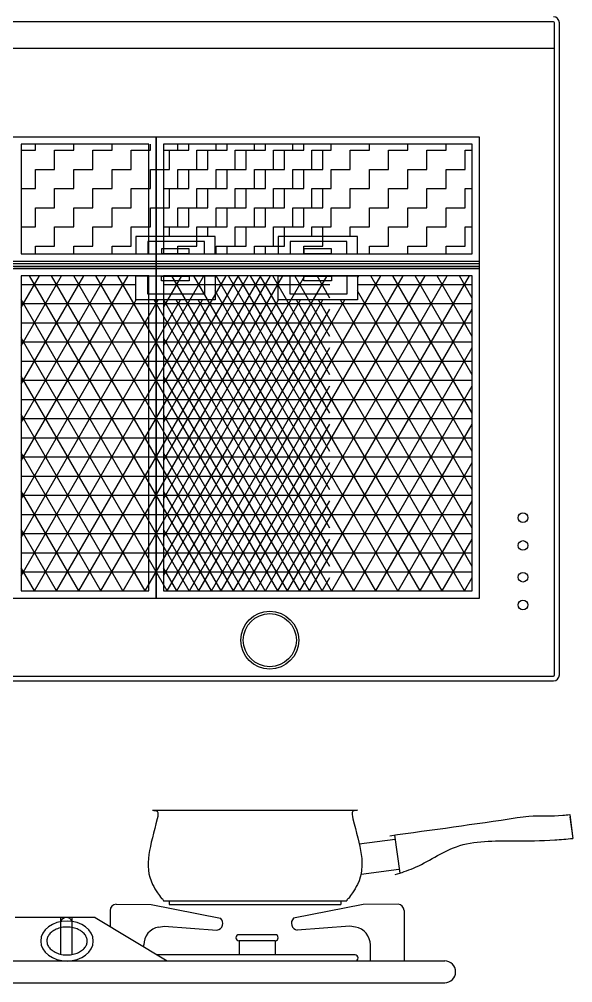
# Model space of a CAD drawing. Header units: millimetres. Extents: x 351279 to 387190, y -1289537 to -1277077.
# Drawn here: x 355372 to 355830, y -1281975 to -1281177 of the extents above; entities that cross this region are included whole.
import ezdxf

# ---------------------------------------------------------------- set-up
doc = ezdxf.new("R2010")
doc.units = ezdxf.units.MM
doc.header["$LTSCALE"] = 20

# ---------------------------------------------------------------- blocks, each defined once
blk = doc.blocks.new('dxfgfdsf')
at = {"color": 252}
for p, q in [((-97351.98, 7545.63), (-98241.98, 7545.63)), ((-97350.98, 7004.63), (-97350.98, 7544.63)), ((-97346.98, 7004.63), (-97346.98, 7544.63)), ((-98246.98, 7523.58), (-97350.98, 7523.58)), ((-97413.17, 7450.09), (-98184.92, 7450.09)), ((-97681.11, 7450.09), (-97799.05, 7450.09)), ((-97681.11, 7341.25), (-97681.11, 7450.09)), ((-97681.11, 7347.25), (-97681.11, 7450.09)), ((-97413.17, 7450.09), (-97681.11, 7450.09)), ((-97681.11, 7450.09), (-97681.11, 7347.25)), ((-97413.17, 7068.09), (-97413.17, 7450.09)), ((-97413.17, 7347.25), (-97413.17, 7450.09)), ((-97687.11, 7444.09), (-97793.05, 7444.09)), ((-97793.05, 7444.09), (-97793.05, 7353.25)), ((-97793.05, 7439.14), (-97781.13, 7439.14)), ((-97781.13, 7439.14), (-97781.13, 7444.09)), ((-97765.25, 7439.14), (-97749.38, 7439.14)), ((-97765.25, 7423.27), (-97765.25, 7439.14)), ((-97749.38, 7439.14), (-97749.38, 7444.09)), ((-97733.5, 7439.14), (-97717.63, 7439.14)), ((-97733.5, 7423.27), (-97733.5, 7439.14)), ((-97717.63, 7439.14), (-97717.63, 7444.09)), ((-97701.75, 7439.14), (-97685.88, 7439.14)), ((-97701.75, 7423.27), (-97701.75, 7439.14)), ((-97687.11, 7353.25), (-97687.11, 7444.09)), ((-97685.88, 7439.14), (-97685.88, 7444.09)), ((-97419.17, 7444.09), (-97675.11, 7444.09)), ((-97675.11, 7444.09), (-97675.11, 7353.25)), ((-97675.11, 7439.14), (-97663.19, 7439.14)), ((-97670, 7439.14), (-97654.13, 7439.14)), ((-97670, 7423.27), (-97670, 7439.14)), ((-97663.19, 7439.14), (-97663.19, 7444.09)), ((-97654.13, 7439.14), (-97654.13, 7444.09)), ((-97647.31, 7439.14), (-97631.44, 7439.14)), ((-97647.31, 7423.27), (-97647.31, 7439.14)), ((-97638.25, 7439.14), (-97622.38, 7439.14)), ((-97638.25, 7423.27), (-97638.25, 7439.14)), ((-97631.44, 7439.14), (-97631.44, 7444.09)), ((-97622.38, 7439.14), (-97622.38, 7444.09)), ((-97615.56, 7439.14), (-97599.69, 7439.14)), ((-97615.56, 7423.27), (-97615.56, 7439.14)), ((-97606.5, 7439.14), (-97590.63, 7439.14)), ((-97606.5, 7423.27), (-97606.5, 7439.14)), ((-97599.69, 7439.14), (-97599.69, 7444.09)), ((-97590.63, 7439.14), (-97590.63, 7444.09)), ((-97583.81, 7439.14), (-97567.94, 7439.14)), ((-97583.81, 7423.27), (-97583.81, 7439.14)), ((-97574.75, 7439.14), (-97558.88, 7439.14)), ((-97574.75, 7423.27), (-97574.75, 7439.14)), ((-97567.94, 7439.14), (-97567.94, 7444.09)), ((-97558.88, 7439.14), (-97558.88, 7444.09)), ((-97552.06, 7439.14), (-97536.19, 7439.14)), ((-97552.06, 7423.27), (-97552.06, 7439.14)), ((-97543, 7439.14), (-97537.11, 7439.14)), ((-97543, 7423.27), (-97543, 7439.14)), ((-97536.19, 7439.14), (-97536.19, 7444.09)), ((-97520.31, 7439.14), (-97504.44, 7439.14)), ((-97520.31, 7423.27), (-97520.31, 7439.14)), ((-97504.44, 7439.14), (-97504.44, 7444.09)), ((-97488.56, 7439.14), (-97472.69, 7439.14)), ((-97488.56, 7423.27), (-97488.56, 7439.14)), ((-97472.69, 7439.14), (-97472.69, 7444.09)), ((-97456.81, 7439.14), (-97440.94, 7439.14)), ((-97456.81, 7423.27), (-97456.81, 7439.14)), ((-97440.94, 7439.14), (-97440.94, 7444.09)), ((-97425.06, 7439.14), (-97419.17, 7439.14)), ((-97425.06, 7423.27), (-97425.06, 7439.14)), ((-97419.17, 7353.25), (-97419.17, 7444.09)), ((-97781.13, 7423.27), (-97765.25, 7423.27)), ((-97781.13, 7407.39), (-97781.13, 7423.27)), ((-97749.38, 7423.27), (-97733.5, 7423.27)), ((-97749.38, 7407.39), (-97749.38, 7423.27)), ((-97717.63, 7423.27), (-97701.75, 7423.27)), ((-97717.63, 7407.39), (-97717.63, 7423.27)), ((-97685.88, 7423.27), (-97670, 7423.27)), ((-97685.88, 7407.39), (-97685.88, 7423.27)), ((-97663.19, 7423.27), (-97647.31, 7423.27)), ((-97663.19, 7407.39), (-97663.19, 7423.27)), ((-97654.13, 7423.27), (-97638.25, 7423.27)), ((-97654.13, 7407.39), (-97654.13, 7423.27)), ((-97631.44, 7423.27), (-97615.56, 7423.27)), ((-97631.44, 7407.39), (-97631.44, 7423.27)), ((-97622.38, 7423.27), (-97606.5, 7423.27)), ((-97622.38, 7407.39), (-97622.38, 7423.27)), ((-97599.69, 7423.27), (-97583.81, 7423.27)), ((-97599.69, 7407.39), (-97599.69, 7423.27)), ((-97590.63, 7423.27), (-97574.75, 7423.27)), ((-97590.63, 7407.39), (-97590.63, 7423.27)), ((-97567.94, 7423.27), (-97552.06, 7423.27)), ((-97567.94, 7407.39), (-97567.94, 7423.27)), ((-97558.88, 7423.27), (-97543, 7423.27)), ((-97558.88, 7407.39), (-97558.88, 7423.27)), ((-97536.19, 7423.27), (-97520.31, 7423.27)), ((-97536.19, 7407.39), (-97536.19, 7423.27)), ((-97504.44, 7423.27), (-97488.56, 7423.27)), ((-97504.44, 7407.39), (-97504.44, 7423.27)), ((-97472.69, 7423.27), (-97456.81, 7423.27)), ((-97472.69, 7407.39), (-97472.69, 7423.27)), ((-97440.94, 7423.27), (-97425.06, 7423.27)), ((-97440.94, 7407.39), (-97440.94, 7423.27)), ((-97793.05, 7407.39), (-97781.13, 7407.39)), ((-97765.25, 7407.39), (-97749.38, 7407.39)), ((-97765.25, 7391.52), (-97765.25, 7407.39)), ((-97733.5, 7407.39), (-97717.63, 7407.39)), ((-97733.5, 7391.52), (-97733.5, 7407.39)), ((-97701.75, 7407.39), (-97685.88, 7407.39)), ((-97701.75, 7391.52), (-97701.75, 7407.39)), ((-97675.11, 7407.39), (-97663.19, 7407.39)), ((-97670, 7407.39), (-97654.13, 7407.39)), ((-97670, 7391.52), (-97670, 7407.39)), ((-97647.31, 7407.39), (-97631.44, 7407.39)), ((-97647.31, 7391.52), (-97647.31, 7407.39)), ((-97638.25, 7407.39), (-97622.38, 7407.39)), ((-97638.25, 7391.52), (-97638.25, 7407.39)), ((-97615.56, 7407.39), (-97599.69, 7407.39)), ((-97615.56, 7391.52), (-97615.56, 7407.39)), ((-97606.5, 7407.39), (-97590.63, 7407.39)), ((-97606.5, 7391.52), (-97606.5, 7407.39)), ((-97583.81, 7407.39), (-97567.94, 7407.39)), ((-97583.81, 7391.52), (-97583.81, 7407.39)), ((-97574.75, 7407.39), (-97558.88, 7407.39)), ((-97574.75, 7391.52), (-97574.75, 7407.39)), ((-97552.06, 7407.39), (-97536.19, 7407.39)), ((-97552.06, 7391.52), (-97552.06, 7407.39)), ((-97543, 7407.39), (-97537.11, 7407.39)), ((-97543, 7391.52), (-97543, 7407.39)), ((-97520.31, 7407.39), (-97504.44, 7407.39)), ((-97520.31, 7391.52), (-97520.31, 7407.39)), ((-97488.56, 7407.39), (-97472.69, 7407.39)), ((-97488.56, 7391.52), (-97488.56, 7407.39)), ((-97456.81, 7407.39), (-97440.94, 7407.39)), ((-97456.81, 7391.52), (-97456.81, 7407.39)), ((-97425.06, 7407.39), (-97419.17, 7407.39)), ((-97425.06, 7391.52), (-97425.06, 7407.39)), ((-97781.13, 7391.52), (-97765.25, 7391.52)), ((-97781.13, 7375.64), (-97781.13, 7391.52)), ((-97749.38, 7391.52), (-97733.5, 7391.52)), ((-97749.38, 7375.64), (-97749.38, 7391.52)), ((-97717.63, 7391.52), (-97701.75, 7391.52)), ((-97717.63, 7375.64), (-97717.63, 7391.52)), ((-97685.88, 7391.52), (-97670, 7391.52)), ((-97685.88, 7375.64), (-97685.88, 7391.52)), ((-97663.19, 7391.52), (-97647.31, 7391.52)), ((-97663.19, 7375.64), (-97663.19, 7391.52)), ((-97654.13, 7391.52), (-97638.25, 7391.52)), ((-97654.13, 7375.64), (-97654.13, 7391.52)), ((-97631.44, 7391.52), (-97615.56, 7391.52)), ((-97631.44, 7375.64), (-97631.44, 7391.52)), ((-97622.38, 7391.52), (-97606.5, 7391.52)), ((-97622.38, 7375.64), (-97622.38, 7391.52)), ((-97599.69, 7391.52), (-97583.81, 7391.52)), ((-97599.69, 7375.64), (-97599.69, 7391.52)), ((-97590.63, 7391.52), (-97574.75, 7391.52)), ((-97590.63, 7375.64), (-97590.63, 7391.52)), ((-97567.94, 7391.52), (-97552.06, 7391.52)), ((-97567.94, 7375.64), (-97567.94, 7391.52)), ((-97558.88, 7391.52), (-97543, 7391.52)), ((-97558.88, 7375.64), (-97558.88, 7391.52)), ((-97536.19, 7391.52), (-97520.31, 7391.52)), ((-97536.19, 7375.64), (-97536.19, 7391.52)), ((-97504.44, 7391.52), (-97488.56, 7391.52)), ((-97504.44, 7375.64), (-97504.44, 7391.52)), ((-97472.69, 7391.52), (-97456.81, 7391.52)), ((-97472.69, 7375.64), (-97472.69, 7391.52)), ((-97440.94, 7391.52), (-97425.06, 7391.52)), ((-97440.94, 7375.64), (-97440.94, 7391.52)), ((-97793.05, 7375.64), (-97781.13, 7375.64)), ((-97765.25, 7375.64), (-97749.38, 7375.64)), ((-97765.25, 7359.77), (-97765.25, 7375.64)), ((-97733.5, 7375.64), (-97717.63, 7375.64)), ((-97733.5, 7359.77), (-97733.5, 7375.64)), ((-97701.75, 7375.64), (-97685.88, 7375.64)), ((-97701.75, 7359.77), (-97701.75, 7375.64)), ((-97675.11, 7375.64), (-97663.19, 7375.64)), ((-97670, 7375.64), (-97654.13, 7375.64)), ((-97670, 7367.66), (-97670, 7375.64)), ((-97647.31, 7375.64), (-97631.44, 7375.64)), ((-97647.31, 7359.77), (-97647.31, 7375.64)), ((-97638.25, 7375.64), (-97622.38, 7375.64)), ((-97638.25, 7367.66), (-97638.25, 7375.64)), ((-97615.56, 7375.64), (-97599.69, 7375.64)), ((-97615.56, 7359.77), (-97615.56, 7375.64)), ((-97606.5, 7375.64), (-97590.63, 7375.64)), ((-97606.5, 7359.77), (-97606.5, 7375.64)), ((-97583.81, 7375.64), (-97567.94, 7375.64)), ((-97583.81, 7359.77), (-97583.81, 7375.64)), ((-97574.75, 7375.64), (-97558.88, 7375.64)), ((-97574.75, 7359.77), (-97574.75, 7375.64)), ((-97552.06, 7375.64), (-97536.19, 7375.64)), ((-97552.06, 7367.66), (-97552.06, 7375.64)), ((-97543, 7375.64), (-97537.11, 7375.64)), ((-97543, 7359.77), (-97543, 7375.64)), ((-97520.31, 7375.64), (-97504.44, 7375.64)), ((-97520.31, 7367.66), (-97520.31, 7375.64)), ((-97488.56, 7375.64), (-97472.69, 7375.64)), ((-97488.56, 7359.77), (-97488.56, 7375.64)), ((-97456.81, 7375.64), (-97440.94, 7375.64)), ((-97456.81, 7359.77), (-97456.81, 7375.64)), ((-97425.06, 7375.64), (-97419.17, 7375.64)), ((-97425.06, 7359.77), (-97425.06, 7375.64)), ((-97632.17, 7367.66), (-97697.98, 7367.66)), ((-97697.98, 7367.66), (-97697.98, 7353.25)), ((-97632.17, 7353.25), (-97632.17, 7367.66)), ((-97514.24, 7367.66), (-97580.05, 7367.66)), ((-97580.05, 7367.66), (-97580.05, 7353.25)), ((-97514.24, 7353.25), (-97514.24, 7367.66)), ((-97781.13, 7359.77), (-97765.25, 7359.77)), ((-97781.13, 7353.25), (-97781.13, 7359.77)), ((-97749.38, 7359.77), (-97733.5, 7359.77)), ((-97749.38, 7353.25), (-97749.38, 7359.77)), ((-97717.63, 7359.77), (-97701.75, 7359.77)), ((-97717.63, 7353.25), (-97717.63, 7359.77)), ((-97641.18, 7363.46), (-97687.92, 7363.46)), ((-97687.92, 7363.46), (-97687.92, 7353.25)), ((-97653.67, 7357.62), (-97676.64, 7357.62)), ((-97676.64, 7357.62), (-97676.64, 7353.65)), ((-97663.19, 7359.77), (-97647.31, 7359.77)), ((-97663.19, 7353.25), (-97663.19, 7359.77)), ((-97653.67, 7353.65), (-97653.67, 7357.62)), ((-97641.18, 7353.25), (-97641.18, 7363.46)), ((-97631.44, 7359.77), (-97615.56, 7359.77)), ((-97631.44, 7353.25), (-97631.44, 7359.77)), ((-97622.38, 7359.77), (-97606.5, 7359.77)), ((-97622.38, 7353.25), (-97622.38, 7359.77)), ((-97599.69, 7359.77), (-97583.81, 7359.77)), ((-97599.69, 7353.25), (-97599.69, 7359.77)), ((-97590.63, 7359.77), (-97574.75, 7359.77)), ((-97590.63, 7353.25), (-97590.63, 7359.77)), ((-97523.24, 7363.46), (-97569.99, 7363.46)), ((-97569.99, 7363.46), (-97569.99, 7353.25)), ((-97558.88, 7359.77), (-97543, 7359.77)), ((-97558.88, 7353.25), (-97558.88, 7359.77)), ((-97535.73, 7357.62), (-97558.7, 7357.62)), ((-97558.7, 7357.62), (-97558.7, 7353.65)), ((-97535.73, 7353.65), (-97535.73, 7357.62)), ((-97523.24, 7353.25), (-97523.24, 7363.46)), ((-97504.44, 7359.77), (-97488.56, 7359.77)), ((-97504.44, 7353.25), (-97504.44, 7359.77)), ((-97472.69, 7359.77), (-97456.81, 7359.77)), ((-97472.69, 7353.25), (-97472.69, 7359.77)), ((-97440.94, 7359.77), (-97425.06, 7359.77)), ((-97440.94, 7353.25), (-97440.94, 7359.77)), ((-97793.05, 7353.25), (-97687.11, 7353.25)), ((-97697.98, 7353.25), (-97632.17, 7353.25)), ((-97687.92, 7353.25), (-97641.18, 7353.25)), ((-97676.64, 7353.65), (-97653.67, 7353.65)), ((-97675.11, 7353.25), (-97419.17, 7353.25)), ((-97580.05, 7353.25), (-97514.24, 7353.25)), ((-97569.99, 7353.25), (-97523.24, 7353.25)), ((-97558.7, 7353.65), (-97535.73, 7353.65)), ((-98184.92, 7347.25), (-97413.17, 7347.25)), ((-98184.92, 7345.25), (-97413.17, 7345.25)), ((-98184.92, 7343.25), (-97413.17, 7343.25)), ((-97799.05, 7347.25), (-97681.11, 7347.25)), ((-97681.11, 7204.67), (-97681.11, 7347.25)), ((-97681.11, 7347.25), (-97681.11, 7068.09)), ((-97681.11, 7347.25), (-97413.17, 7347.25)), ((-98184.92, 7341.25), (-97413.17, 7341.25)), ((-97681.11, 7341.25), (-97799.05, 7341.25)), ((-97687.11, 7335.25), (-97793.05, 7335.25)), ((-97793.05, 7335.25), (-97793.05, 7074.09)), ((-97793.05, 7308.8), (-97777.78, 7335.25)), ((-97793.05, 7277.05), (-97759.45, 7335.25)), ((-97793.05, 7245.3), (-97741.11, 7335.25)), ((-97793.05, 7213.55), (-97722.78, 7335.25)), ((-97793.05, 7181.8), (-97704.45, 7335.25)), ((-97635.35, 7074.09), (-97786.13, 7335.25)), ((-97617.02, 7074.09), (-97767.79, 7335.25)), ((-97763.58, 7074.09), (-97612.8, 7335.25)), ((-97598.69, 7074.09), (-97749.46, 7335.25)), ((-97745.25, 7074.09), (-97594.47, 7335.25)), ((-97580.35, 7074.09), (-97731.13, 7335.25)), ((-97726.91, 7074.09), (-97576.14, 7335.25)), ((-97562.02, 7074.09), (-97712.8, 7335.25)), ((-97708.58, 7074.09), (-97557.81, 7335.25)), ((-97697.98, 7335.25), (-97632.17, 7335.25)), ((-97697.98, 7315.17), (-97697.98, 7335.25)), ((-97690.25, 7074.09), (-97539.47, 7335.25)), ((-97687.92, 7335.25), (-97641.18, 7335.25)), ((-97687.92, 7320), (-97687.92, 7335.25)), ((-97687.11, 7074.09), (-97687.11, 7335.25)), ((-97681.11, 7068.09), (-97681.11, 7341.25)), ((-97413.17, 7341.25), (-97681.11, 7341.25)), ((-97681.11, 7341.25), (-97681.11, 7068.09)), ((-97676.64, 7334.85), (-97653.67, 7334.85)), ((-97676.64, 7330.88), (-97676.64, 7334.85)), ((-97419.17, 7335.25), (-97675.11, 7335.25)), ((-97675.11, 7335.25), (-97675.11, 7074.09)), ((-97675.11, 7308.8), (-97659.84, 7335.25)), ((-97675.11, 7277.05), (-97641.51, 7335.25)), ((-97675.11, 7245.3), (-97623.18, 7335.25)), ((-97675.11, 7213.55), (-97604.85, 7335.25)), ((-97675.11, 7181.8), (-97586.52, 7335.25)), ((-97517.41, 7074.09), (-97668.19, 7335.25)), ((-97653.67, 7334.85), (-97653.67, 7330.88)), ((-97499.08, 7074.09), (-97649.86, 7335.25)), ((-97645.64, 7074.09), (-97494.86, 7335.25)), ((-97641.18, 7335.25), (-97641.18, 7320)), ((-97632.17, 7335.25), (-97632.17, 7315.17)), ((-97632.17, 7333.44), (-97631.13, 7335.25)), ((-97480.75, 7074.09), (-97631.53, 7335.25)), ((-97627.31, 7074.09), (-97476.53, 7335.25)), ((-97537.11, 7189.69), (-97621.15, 7335.25)), ((-97462.42, 7074.09), (-97613.2, 7335.25)), ((-97608.98, 7074.09), (-97458.2, 7335.25)), ((-97537.11, 7221.44), (-97602.82, 7335.25)), ((-97444.09, 7074.09), (-97594.87, 7335.25)), ((-97590.65, 7074.09), (-97439.87, 7335.25)), ((-97537.11, 7253.19), (-97584.49, 7335.25)), ((-97580.05, 7335.25), (-97514.24, 7335.25)), ((-97580.05, 7315.17), (-97580.05, 7335.25)), ((-97572.32, 7074.09), (-97421.54, 7335.25)), ((-97569.99, 7335.25), (-97523.24, 7335.25)), ((-97569.99, 7320), (-97569.99, 7335.25)), ((-97537.11, 7284.94), (-97566.16, 7335.25)), ((-97558.7, 7334.85), (-97535.73, 7334.85)), ((-97558.7, 7330.88), (-97558.7, 7334.85)), ((-97537.11, 7316.69), (-97547.82, 7335.25)), ((-97535.73, 7334.85), (-97535.73, 7330.88)), ((-97523.24, 7335.25), (-97523.24, 7320)), ((-97514.24, 7335.25), (-97514.24, 7315.17)), ((-97514.24, 7333.44), (-97513.19, 7335.25)), ((-97419.17, 7189.69), (-97503.21, 7335.25)), ((-97419.17, 7221.44), (-97484.88, 7335.25)), ((-97419.17, 7253.19), (-97466.55, 7335.25)), ((-97419.17, 7284.94), (-97448.22, 7335.25)), ((-97419.17, 7316.69), (-97429.89, 7335.25)), ((-97419.17, 7074.09), (-97419.17, 7335.25)), ((-97413.17, 7068.09), (-97413.17, 7341.25)), ((-97793.05, 7328.02), (-97697.98, 7328.02)), ((-97653.67, 7330.88), (-97676.64, 7330.88)), ((-97675.11, 7328.02), (-97580.05, 7328.02)), ((-97632.17, 7328.02), (-97537.11, 7328.02)), ((-97535.73, 7330.88), (-97558.7, 7330.88)), ((-97514.24, 7328.02), (-97419.17, 7328.02)), ((-97641.18, 7320), (-97687.92, 7320)), ((-97537.11, 7157.94), (-97632.17, 7322.59)), ((-97523.24, 7320), (-97569.99, 7320)), ((-97419.17, 7157.94), (-97514.24, 7322.59)), ((-97653.68, 7074.09), (-97793.05, 7315.49)), ((-97793.05, 7150.05), (-97697.71, 7315.17)), ((-97793.05, 7118.3), (-97679.38, 7315.17)), ((-97793.05, 7086.55), (-97661.05, 7315.17)), ((-97793.05, 7312.14), (-97537.11, 7312.14)), ((-97781.91, 7074.09), (-97642.72, 7315.17)), ((-97632.17, 7315.17), (-97697.98, 7315.17)), ((-97543.69, 7074.09), (-97682.88, 7315.17)), ((-97535.74, 7074.09), (-97675.11, 7315.49)), ((-97675.11, 7150.05), (-97579.78, 7315.17)), ((-97675.11, 7118.3), (-97561.45, 7315.17)), ((-97675.11, 7086.55), (-97543.12, 7315.17)), ((-97675.11, 7312.14), (-97419.17, 7312.14)), ((-97537.11, 7094.44), (-97664.55, 7315.17)), ((-97663.97, 7074.09), (-97524.78, 7315.17)), ((-97537.11, 7126.19), (-97646.22, 7315.17)), ((-97514.24, 7315.17), (-97580.05, 7315.17)), ((-97425.76, 7074.09), (-97564.94, 7315.17)), ((-97419.17, 7094.44), (-97546.61, 7315.17)), ((-97419.17, 7126.19), (-97528.28, 7315.17)), ((-97671.92, 7074.09), (-97537.11, 7307.59)), ((-97553.99, 7074.09), (-97419.17, 7307.59)), ((-97793.05, 7296.27), (-97537.11, 7296.27)), ((-97675.11, 7296.27), (-97419.17, 7296.27)), ((-97672.01, 7074.09), (-97793.05, 7283.74)), ((-97793.05, 7280.39), (-97537.11, 7280.39)), ((-97554.07, 7074.09), (-97675.11, 7283.74)), ((-97675.11, 7280.39), (-97419.17, 7280.39)), ((-97653.59, 7074.09), (-97537.11, 7275.84)), ((-97535.65, 7074.09), (-97419.17, 7275.84)), ((-97793.05, 7264.52), (-97537.11, 7264.52)), ((-97675.11, 7264.52), (-97419.17, 7264.52)), ((-97690.34, 7074.09), (-97793.05, 7251.99)), ((-97793.05, 7248.64), (-97537.11, 7248.64)), ((-97572.4, 7074.09), (-97675.11, 7251.99)), ((-97675.11, 7248.64), (-97419.17, 7248.64)), ((-97635.26, 7074.09), (-97537.11, 7244.09)), ((-97517.32, 7074.09), (-97419.17, 7244.09)), ((-97793.05, 7232.77), (-97537.11, 7232.77)), ((-97675.11, 7232.77), (-97419.17, 7232.77)), ((-97708.67, 7074.09), (-97793.05, 7220.24)), ((-97793.05, 7216.89), (-97537.11, 7216.89)), ((-97590.73, 7074.09), (-97675.11, 7220.24)), ((-97675.11, 7216.89), (-97419.17, 7216.89)), ((-97616.93, 7074.09), (-97537.11, 7212.34)), ((-97498.99, 7074.09), (-97419.17, 7212.34)), ((-97793.05, 7201.02), (-97537.11, 7201.02)), ((-97675.11, 7201.02), (-97419.17, 7201.02)), ((-97727, 7074.09), (-97793.05, 7188.49)), ((-97793.05, 7185.14), (-97537.11, 7185.14)), ((-97609.07, 7074.09), (-97675.11, 7188.49)), ((-97675.11, 7185.14), (-97419.17, 7185.14)), ((-97598.6, 7074.09), (-97537.11, 7180.59)), ((-97480.66, 7074.09), (-97419.17, 7180.59)), ((-97793.05, 7169.27), (-97537.11, 7169.27)), ((-97675.11, 7169.27), (-97419.17, 7169.27)), ((-97745.33, 7074.09), (-97793.05, 7156.74)), ((-97793.05, 7153.39), (-97537.11, 7153.39)), ((-97627.4, 7074.09), (-97675.11, 7156.74)), ((-97675.11, 7153.39), (-97419.17, 7153.39)), ((-97580.27, 7074.09), (-97537.11, 7148.84)), ((-97462.33, 7074.09), (-97419.17, 7148.84)), ((-97793.05, 7137.52), (-97537.11, 7137.52)), ((-97675.11, 7137.52), (-97419.17, 7137.52)), ((-97763.66, 7074.09), (-97793.05, 7124.99)), ((-97793.05, 7121.64), (-97537.11, 7121.64)), ((-97645.73, 7074.09), (-97675.11, 7124.99)), ((-97675.11, 7121.64), (-97419.17, 7121.64)), ((-97561.94, 7074.09), (-97537.11, 7117.09)), ((-97444, 7074.09), (-97419.17, 7117.09)), ((-97793.05, 7105.77), (-97537.11, 7105.77)), ((-97675.11, 7105.77), (-97419.17, 7105.77)), ((-97781.99, 7074.09), (-97793.05, 7093.24)), ((-97793.05, 7089.89), (-97537.11, 7089.89)), ((-97664.06, 7074.09), (-97675.11, 7093.24)), ((-97675.11, 7089.89), (-97419.17, 7089.89)), ((-97543.61, 7074.09), (-97537.11, 7085.34)), ((-97425.67, 7074.09), (-97419.17, 7085.34)), ((-97793.05, 7074.09), (-97687.11, 7074.09)), ((-97675.11, 7074.09), (-97419.17, 7074.09)), ((-98184.92, 7068.09), (-97413.17, 7068.09)), ((-97799.05, 7068.09), (-97681.11, 7068.09)), ((-97681.11, 7068.09), (-97413.17, 7068.09)), ((-98246.98, 6999.63), (-97351.98, 6999.63)), ((-98242.98, 7003.63), (-97351.98, 7003.63)), ((-97684.19, 6892.42), (-97514.19, 6892.42)), ((-97338.47, 6889.01), (-97335.93, 6869.14)), ((-97338.2, 6886.92), (-97335.93, 6869.14)), ((-97483.76, 6871.97), (-97479.32, 6840.31)), ((-97512.88, 6864.64), (-97483.12, 6868.45)), ((-97511.36, 6839.63), (-97479.95, 6843.65)), ((-97675.15, 6817.42), (-97523.23, 6817.42)), ((-97670.36, 6817.42), (-97670.36, 6814.53)), ((-97528.02, 6817.42), (-97528.02, 6814.53)), ((-97719.27, 6809.57), (-97719.27, 6796.06)), ((-97714.27, 6814.57), (-97685.34, 6814.43)), ((-97685.34, 6814.43), (-97627.69, 6803.06)), ((-97670.36, 6814.53), (-97528.02, 6814.53)), ((-97509.62, 6814.43), (-97567.27, 6803.06)), ((-97480.69, 6814.57), (-97509.62, 6814.43)), ((-97475.69, 6809.57), (-97475.69, 6767.63)), ((-97731.8, 6803.61), (-97797.86, 6803.61)), ((-97760.23, 6773.55), (-97760.23, 6803.61)), ((-97750.63, 6772.83), (-97750.63, 6803.61)), ((-97731.8, 6803.61), (-97672.08, 6767.63)), ((-97679.04, 6795.69), (-97674.42, 6796.52)), ((-97674.42, 6796.52), (-97630.72, 6793.21)), ((-97520.54, 6796.52), (-97564.24, 6793.21)), ((-97515.92, 6795.69), (-97520.54, 6796.52)), ((-97582.48, 6789.41), (-97612.48, 6789.41)), ((-97582.48, 6784.41), (-97612.48, 6784.41)), ((-97612.48, 6784.41), (-97612.48, 6772.63)), ((-97582.48, 6784.41), (-97582.48, 6772.63)), ((-97691.39, 6779.27), (-97691.39, 6780.93)), ((-97503.57, 6767.63), (-97503.57, 6780.93)), ((-98151.98, 6767.63), (-97441.98, 6767.63)), ((-98077.65, 6767.63), (-97441.98, 6767.63)), ((-97516.31, 6772.63), (-97680.37, 6772.63)), ((-98151.98, 6749.63), (-97441.98, 6749.63))]:
    blk.add_line(p, q, dxfattribs=at)
for centre, radius in [((-97377.21, 7134.79), 4), ((-97377.21, 7111.8), 4), ((-97377.21, 7085.53), 4), ((-97377.21, 7062.54), 4), ((-97586.96, 7033.36), 23.99), ((-97586.96, 7033.36), 21.99)]:
    blk.add_circle(centre, radius, dxfattribs=at)
for centre, radius, start, end in [((-97351.98, 7544.63), 5, 0, 90), ((-97351.98, 7544.63), 1, 0, 90), ((-97351.98, 7004.63), 5, 270, 0), ((-97351.98, 7004.63), 1, 270, 0), ((-97714.27, 6809.57), 5, 90, 180), ((-97480.69, 6809.57), 5, 0, 90), ((-97755.4, 6798.46), 5.16, 22.41945, 159.37286), ((-97631.63, 6798.88), 5.74, 279.09838, 46.65896), ((-97563.33, 6798.88), 5.74, 133.34104, 260.90162), ((-97676.39, 6780.93), 15, 100.14854, 180), ((-97518.57, 6780.93), 15, 0, 79.85146), ((-97612.48, 6786.91), 2.5, 90, 270), ((-97582.48, 6786.91), 2.5, 270, 90), ((-97516.31, 6770.13), 2.5, 270, 90), ((-97441.98, 6758.63), 9, 270, 90)]:
    blk.add_arc(centre, radius, start, end, dxfattribs=at)
at = {"color": 252, "extrusion": (0, 0, -1)}
blk.add_ellipse((-97754.99, 6784.19), major_axis=(-21.77, 0), ratio=0.761017, start_param=-3.141592653589793, end_param=3.141592653589793, dxfattribs=at)
at = {"color": 252}
for points in [[(-97684.19, 6892.42), (-97680.34, 6891.68), (-97680.31, 6885.38), (-97684.03, 6830.96), (-97679.97, 6824.18), (-97676.63, 6819.36)], [(-97514.19, 6892.42), (-97518.04, 6891.68), (-97518.07, 6885.38), (-97514.35, 6830.96), (-97518.41, 6824.18), (-97521.75, 6819.36)], [(-97487.62, 6871.41), (-97382.03, 6886.35), (-97372.24, 6887.61), (-97344.15, 6888.28), (-97338.47, 6889.01)], [(-97483.12, 6839.24), (-97468.02, 6844.48), (-97432.38, 6862.28), (-97384.56, 6867.14), (-97350.85, 6867.94), (-97335.93, 6869.14)], [(-97676.63, 6819.36), (-97675.53, 6818.7), (-97675.15, 6817.42)], [(-97521.75, 6819.36), (-97522.85, 6818.7), (-97523.23, 6817.42)]]:
    blk.add_spline(points, degree=3, dxfattribs=at)
blk.add_open_spline([(-97738.22, 6784.19), (-97738.22, 6783.29), (-97738.38, 6782.39), (-97739.04, 6780.58), (-97739.55, 6779.66), (-97740.95, 6777.88), (-97741.84, 6777.02), (-97743.99, 6775.47), (-97745.24, 6774.78), (-97747.99, 6773.65), (-97749.5, 6773.23), (-97752.63, 6772.69), (-97754.26, 6772.58), (-97757.49, 6772.7), (-97759.09, 6772.93), (-97762.12, 6773.69), (-97763.54, 6774.23), (-97766.1, 6775.53), (-97767.23, 6776.29), (-97769.11, 6777.95), (-97769.86, 6778.85), (-97770.99, 6780.66), (-97771.36, 6781.57), (-97771.77, 6783.38), (-97771.81, 6784.28), (-97771.58, 6786.08), (-97771.3, 6786.99), (-97770.38, 6788.81), (-97769.73, 6789.71), (-97768.06, 6791.44), (-97767.02, 6792.25), (-97764.64, 6793.67), (-97763.28, 6794.27), (-97760.36, 6795.19), (-97758.79, 6795.51), (-97755.59, 6795.81), (-97753.95, 6795.79), (-97750.76, 6795.43), (-97749.21, 6795.09), (-97746.32, 6794.11), (-97744.99, 6793.49), (-97742.66, 6792.03), (-97741.67, 6791.2), (-97740.06, 6789.47), (-97739.45, 6788.56), (-97738.59, 6786.74), (-97738.35, 6785.83), (-97738.24, 6784.68), (-97738.22, 6784.44), (-97738.22, 6784.19)], degree=3, knots=[-3.141593, -3.141593, -3.141593, -3.141593, -2.871604, -2.871604, -2.601616, -2.601616, -2.331627, -2.331627, -2.061639, -2.061639, -1.79165, -1.79165, -1.521662, -1.521662, -1.251673, -1.251673, -0.981685, -0.981685, -0.711696, -0.711696, -0.441708, -0.441708, -0.17172, -0.17172, 0.098269, 0.098269, 0.368257, 0.368257, 0.638246, 0.638246, 0.908234, 0.908234, 1.178223, 1.178223, 1.448211, 1.448211, 1.7182, 1.7182, 1.988188, 1.988188, 2.258177, 2.258177, 2.528165, 2.528165, 2.798154, 2.798154, 3.068142, 3.068142, 3.141593, 3.141593, 3.141593, 3.141593], dxfattribs=at)

msp = doc.modelspace()

# ---------------------------------------------------------------- block references
at = {"lineweight": 5}
msp.add_blockref('dxfgfdsf', (453166.125, -1288724.879), dxfattribs=at)

doc.saveas('drawing.dxf')
